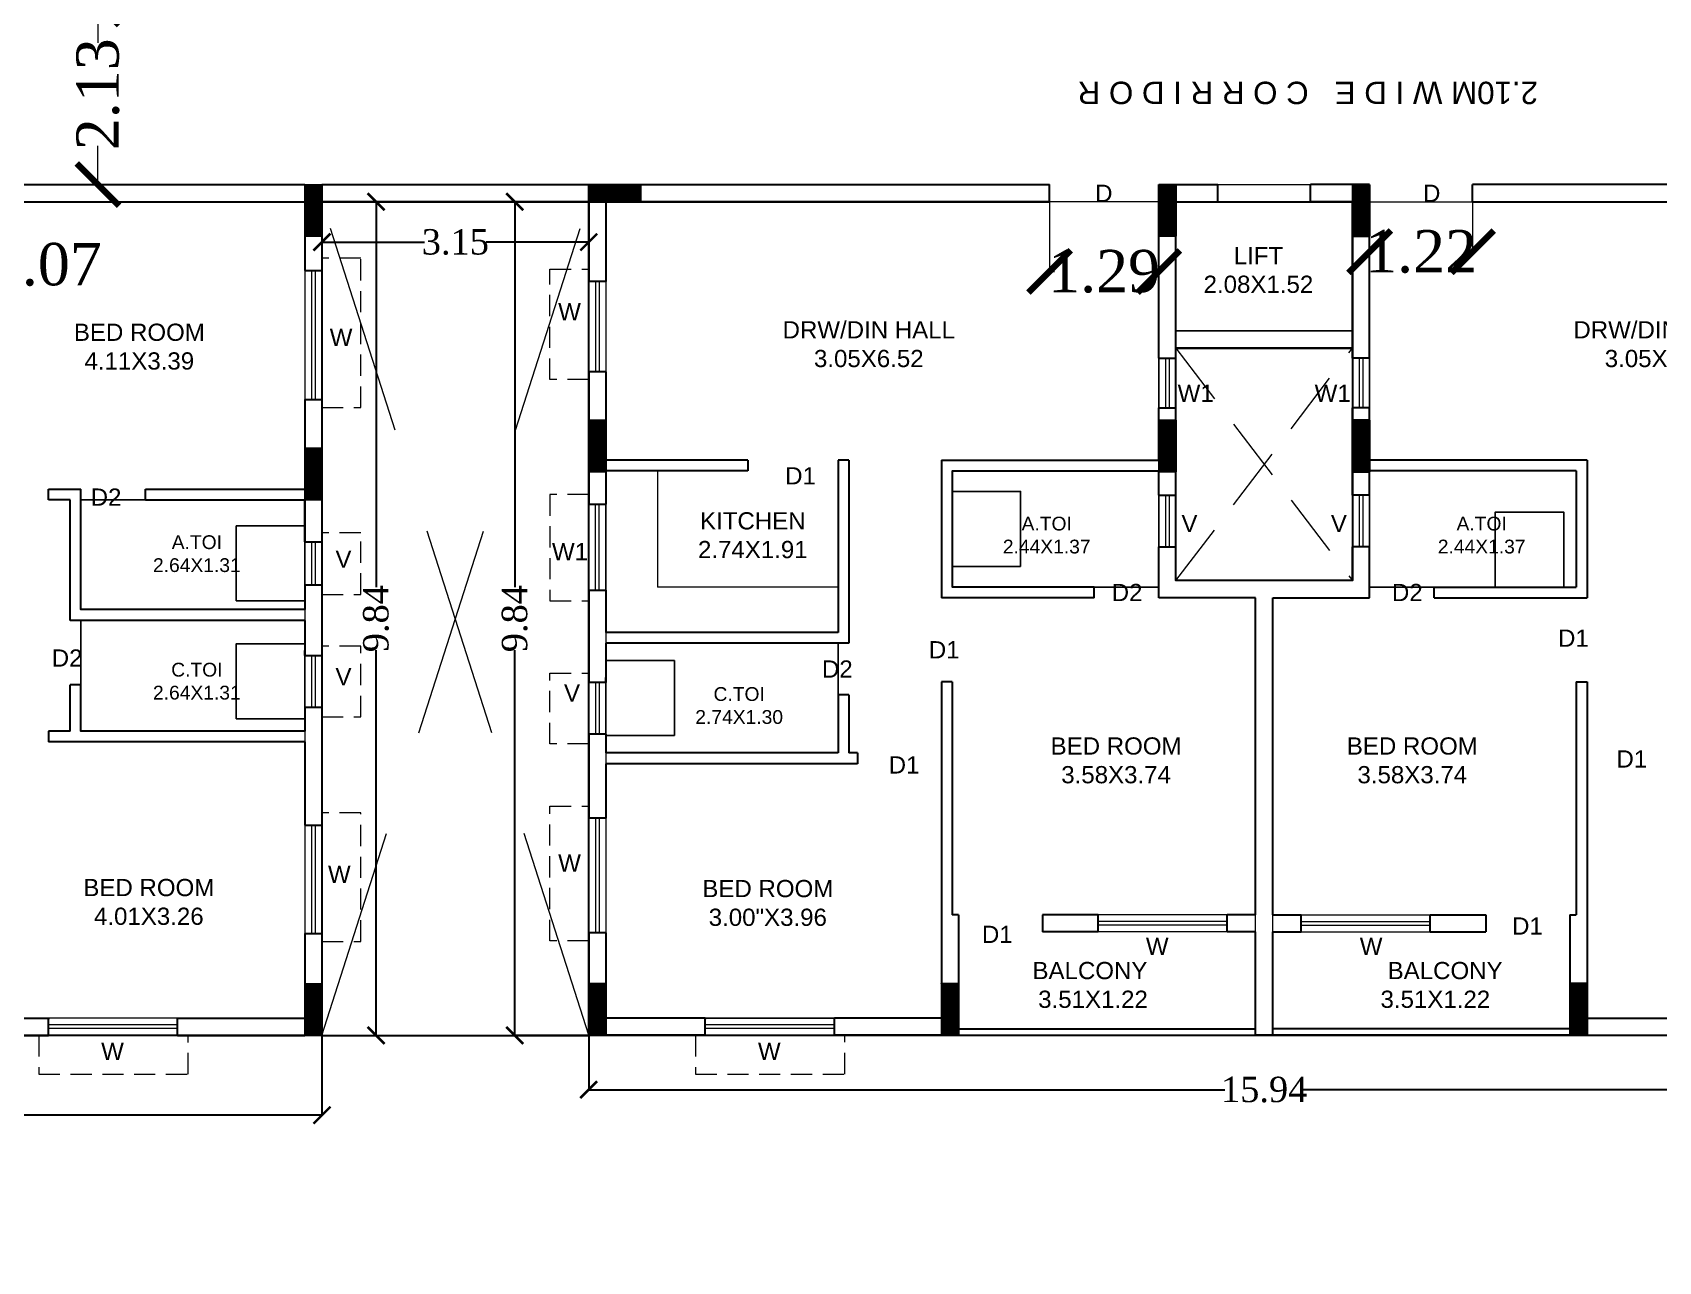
# Model space of a CAD drawing. Header units: metres. Extents: x 0 to 63445, y 32361 to 32804.
# Drawn here: x 63177.8 to 63196.99, y 32657.5 to 32672.01 of the extents above; entities that cross this region are included whole.
import ezdxf

# ---------------------------------------------------------------- set-up
doc = ezdxf.new("R2010")
doc.units = ezdxf.units.M
doc.header["$MEASUREMENT"] = 0
doc.header["$PDMODE"] = 34
doc.header["$PDSIZE"] = -10
for name, pattern in [('CONTINULUS', [0]), ('DASHED', [0.75, 0.5, -0.25]), ('DASHED2', [0.375, 0.25, -0.125])]:
    doc.linetypes.add(name, pattern=pattern)
doc.layers.get('0').update_dxf_attribs({"lineweight": 25})
doc.layers.add('BLK_1_FLR_3_BATH', color=3, linetype='Continuous', plot=False)
doc.layers.add('BLK_1_FLR_3_WATER_CLOSET', color=2, linetype='Continuous', plot=False)
for name, color, linetype, lineweight in [('BLK_1_FLR_3_BLT_UP_AREA_DEDUCT', 14, 'DASHED', 9), ('BLK_1_FLR_3_EXIT_WIDTH_DOOR', 7, 'Continuous', 0), ('BLK_1_FLR_3_EXIT_WIDTH_STAIR', 7, 'Continuous', 0), ('BLK_1_FLR_3_LIFT_2', 1, 'DASHED', 9), ('BLK_1_FLR_3_UNITFA', 7, 'Continuous', 0), ('COLUMN', 1, 'Continuous', 30), ('DIM', 56, 'Continuous', 20), ('elev', 252, 'Continuous', 20), ('hatch', 251, 'Continuous', 20), ('TEXT-2', 65, 'Continuous', 18), ('wall', 7, 'Continuous', 30), ('window', 154, 'Continuous', 9)]:
    doc.layers.add(name, color=color, linetype=linetype, lineweight=lineweight)
doc.layers.add('text', color=65, linetype='Continuous')
doc.styles.add('AutoDCRFont', font='arial.ttf')
doc.styles.get("Standard").update_dxf_attribs({"font": 'arial.ttf', "height": 0.4})
doc.styles.add('TNR', font='times.ttf', dxfattribs={"height": 0.5})
doc.dimstyles.new('ARCHANA', dxfattribs={"dimscale": 0, "dimtxt": 0.5, "dimasz": 0.5, "dimexe": 0, "dimexo": 0, "dimgap": 0, "dimtad": 0, "dimzin": 0, "dimdsep": 46, "dimtxsty": 'TNR', "dimblk": 'ARCHTICK', "dimcen": 0.09, "dimclrd": 36, "dimclre": 36, "dimclrt": 7, "dimadec": 0, "dimazin": 0, "dimtfac": 1, "dimtofl": 0, "dimtmove": 0, "dimatfit": 3, "dimldrblk": 'ARCHTICK', "dimfxl": 1, "dimfrac": 2, "dimtolj": 1, "dimtzin": 0, "dimlwd": -1, "dimlwe": -1, "dimarcsym": 0})

# ---------------------------------------------------------------- blocks, each defined once
blk = doc.blocks.new('A$C7D115503')
at = {"layer": 'COLUMN', "ltscale": 3}
h = blk.add_hatch(dxfattribs=at)
h.set_pattern_fill('ANSI31', color=256, style=0)
h.paths.add_polyline_path([(-14.36, -11.59), (-6.36, -11.59), (-6.36, 12.41), (-14.36, 12.41)])
at = {"layer": 'COLUMN', "ltscale": 0.05}
for p, q in [((-14.36, 12.41), (-6.36, 12.41)), ((-14.36, 12.41), (-14.36, -11.59)), ((-6.36, 12.41), (-6.36, -11.59)), ((-6.36, -11.59), (-14.36, -11.59))]:
    blk.add_line(p, q, dxfattribs=at)
blk = doc.blocks.new('_ArchTick')
at = {"color": 0, "linetype": 'ByBlock', "const_width": 0.15}
blk.add_lwpolyline([(-0.5, -0.5), (0.5, 0.5)], dxfattribs=at)
blk = doc.blocks.new('*D750')
at = {"layer": 'Defpoints', "color": 0, "ltscale": 0.5, "transparency": 16777216}
for p in [(63170.897, 32660.172), (63181.212, 32660.172), (63181.212, 32659.23)]:
    blk.add_point(p, dxfattribs=at)
at = {"layer": 'wall', "color": 36, "ltscale": 0.5, "transparency": 16777216}
for p, q in [((63170.897, 32660.172), (63170.897, 32659.23)), ((63181.212, 32660.172), (63181.212, 32659.23)), ((63170.897, 32659.23), (63175.609, 32659.23)), ((63181.212, 32659.23), (63176.5, 32659.23))]:
    blk.add_line(p, q, dxfattribs=at)
at = {"layer": 'wall', "color": 36, "ltscale": 0.5, "transparency": 16777216, "xscale": 0.2, "yscale": 0.2, "zscale": 0.2, "rotation": 180}
blk.add_blockref('_ArchTick', (63170.897, 32659.23), dxfattribs=at)
at = {"layer": 'wall', "color": 36, "ltscale": 0.5, "transparency": 16777216, "xscale": 0.2, "yscale": 0.2, "zscale": 0.2}
blk.add_blockref('_ArchTick', (63181.212, 32659.23), dxfattribs=at)
at = {"layer": 'wall', "color": 7, "ltscale": 0.5, "transparency": 16777216, "insert": (63176.054, 32659.23), "char_height": 0.5, "attachment_point": 5, "style": 'TNR'}
blk.add_mtext('\\A1;{\\H0.6x;10.31}', dxfattribs=at)
blk = doc.blocks.new('*D751')
at = {"layer": 'Defpoints', "color": 0, "ltscale": 0.5, "transparency": 16777216}
for p in [(63181.212, 32670.011), (63181.85, 32670.011), (63181.212, 32660.172)]:
    blk.add_point(p, dxfattribs=at)
at = {"layer": 'wall', "color": 36, "ltscale": 0.5, "transparency": 16777216}
for p, q in [((63181.212, 32670.011), (63181.85, 32670.011)), ((63181.85, 32670.011), (63181.85, 32665.462)), ((63181.85, 32660.172), (63181.85, 32664.72)), ((63181.212, 32660.172), (63181.85, 32660.172))]:
    blk.add_line(p, q, dxfattribs=at)
at = {"layer": 'wall', "color": 36, "ltscale": 0.5, "transparency": 16777216, "xscale": 0.2, "yscale": 0.2, "zscale": 0.2}
for p, rotation in [((63181.85, 32670.011), 90), ((63181.85, 32660.172), 270)]:
    blk.add_blockref('_ArchTick', p, dxfattribs=dict(at, rotation=rotation))
at = {"layer": 'wall', "color": 7, "ltscale": 0.5, "transparency": 16777216, "insert": (63181.85, 32665.091), "char_height": 0.5, "attachment_point": 5, "rotation": 90, "style": 'TNR'}
blk.add_mtext('\\A1;{\\H0.6x;9.84}', dxfattribs=at)
blk = doc.blocks.new('*D752')
at = {"layer": 'Defpoints', "color": 0, "ltscale": 0.5, "transparency": 16777216}
for p in [(63181.212, 32670.011), (63184.36, 32670.011), (63184.36, 32669.536)]:
    blk.add_point(p, dxfattribs=at)
at = {"layer": 'wall', "color": 36, "ltscale": 0.5, "transparency": 16777216}
for p, q in [((63181.212, 32670.011), (63181.212, 32669.536)), ((63184.36, 32670.011), (63184.36, 32669.536)), ((63181.212, 32669.536), (63182.422, 32669.536)), ((63184.36, 32669.536), (63183.15, 32669.536))]:
    blk.add_line(p, q, dxfattribs=at)
at = {"layer": 'wall', "color": 36, "ltscale": 0.5, "transparency": 16777216, "xscale": 0.2, "yscale": 0.2, "zscale": 0.2, "rotation": 180}
blk.add_blockref('_ArchTick', (63181.212, 32669.536), dxfattribs=at)
at = {"layer": 'wall', "color": 36, "ltscale": 0.5, "transparency": 16777216, "xscale": 0.2, "yscale": 0.2, "zscale": 0.2}
blk.add_blockref('_ArchTick', (63184.36, 32669.536), dxfattribs=at)
at = {"layer": 'wall', "color": 7, "ltscale": 0.5, "transparency": 16777216, "insert": (63182.786, 32669.536), "char_height": 0.5, "attachment_point": 5, "style": 'TNR'}
blk.add_mtext('\\A1;{\\H0.6x;3.15}', dxfattribs=at)
blk = doc.blocks.new('*D753')
at = {"layer": 'Defpoints', "color": 0, "ltscale": 0.5, "transparency": 16777216}
for p in [(63184.36, 32670.011), (63183.487, 32660.172), (63184.36, 32660.172)]:
    blk.add_point(p, dxfattribs=at)
at = {"layer": 'wall', "color": 36, "ltscale": 0.5, "transparency": 16777216}
for p, q in [((63184.36, 32670.011), (63183.487, 32670.011)), ((63183.487, 32670.011), (63183.487, 32665.462)), ((63183.487, 32660.172), (63183.487, 32664.72)), ((63184.36, 32660.172), (63183.487, 32660.172))]:
    blk.add_line(p, q, dxfattribs=at)
at = {"layer": 'wall', "color": 36, "ltscale": 0.5, "transparency": 16777216, "xscale": 0.2, "yscale": 0.2, "zscale": 0.2}
for p, rotation in [((63183.487, 32670.011), 90), ((63183.487, 32660.172), 270)]:
    blk.add_blockref('_ArchTick', p, dxfattribs=dict(at, rotation=rotation))
at = {"layer": 'wall', "color": 7, "ltscale": 0.5, "transparency": 16777216, "insert": (63183.487, 32665.091), "char_height": 0.5, "attachment_point": 5, "rotation": 90, "style": 'TNR'}
blk.add_mtext('\\A1;{\\H0.6x;9.84}', dxfattribs=at)
blk = doc.blocks.new('*D754')
at = {"layer": 'Defpoints', "color": 0, "ltscale": 0.5, "transparency": 16777216}
for p in [(63184.36, 32660.172), (63200.304, 32660.172), (63200.304, 32659.531)]:
    blk.add_point(p, dxfattribs=at)
at = {"layer": 'wall', "color": 36, "ltscale": 0.5, "transparency": 16777216}
for p, q in [((63184.36, 32660.172), (63184.36, 32659.531)), ((63200.304, 32660.172), (63200.304, 32659.531)), ((63184.36, 32659.531), (63191.867, 32659.531)), ((63200.304, 32659.531), (63192.797, 32659.531))]:
    blk.add_line(p, q, dxfattribs=at)
at = {"layer": 'wall', "color": 36, "ltscale": 0.5, "transparency": 16777216, "xscale": 0.2, "yscale": 0.2, "zscale": 0.2, "rotation": 180}
blk.add_blockref('_ArchTick', (63184.36, 32659.531), dxfattribs=at)
at = {"layer": 'wall', "color": 36, "ltscale": 0.5, "transparency": 16777216, "xscale": 0.2, "yscale": 0.2, "zscale": 0.2}
blk.add_blockref('_ArchTick', (63200.304, 32659.531), dxfattribs=at)
at = {"layer": 'wall', "color": 7, "ltscale": 0.5, "transparency": 16777216, "insert": (63192.332, 32659.531), "char_height": 0.5, "attachment_point": 5, "style": 'TNR'}
blk.add_mtext('\\A1;{\\H0.6x;15.94}', dxfattribs=at)
blk = doc.blocks.new('*D883')
at = {"layer": 'Defpoints', "color": 0, "ltscale": 3, "transparency": 16777216}
for p in [(0.832, 32670.282), (63267.277, 32670.282), (0, 32657.531)]:
    blk.add_point(p, dxfattribs=at)
at = {"layer": 'DIM', "ltscale": 3, "transparency": 16777216}
for p, q in [((5.832, 32670.282), (0.832, 32670.282)), ((0.832, 32670.282), (0.832, 32664.301)), ((0.832, 32657.531), (0.832, 32663.512)), ((0, 32657.531), (0.832, 32657.531))]:
    blk.add_line(p, q, dxfattribs=at)
at = {"layer": 'DIM', "ltscale": 3, "transparency": 16777216, "xscale": 0.05, "yscale": 0.05, "zscale": 0.05}
for p, rotation in [((0.832, 32670.282), 90), ((0.832, 32657.531), 270)]:
    blk.add_blockref('_ArchTick', p, dxfattribs=dict(at, rotation=rotation))
at = {"layer": 'DIM', "color": 7, "ltscale": 3, "transparency": 16777216, "insert": (0.832, 32663.906), "char_height": 0.4, "attachment_point": 5, "rotation": 90}
blk.add_mtext('\\A1;{\\H0.6x;12.75}', dxfattribs=at)
blk = doc.blocks.new('*D953')
at = {"layer": 'BLK_1_FLR_3_EXIT_WIDTH_STAIR', "color": 36, "ltscale": 0.5, "transparency": 16777216}
for p, q in [((63177.907, 32672.347), (63178.568, 32672.347)), ((63178.568, 32672.347), (63178.568, 32671.888)), ((63178.568, 32670.214), (63178.568, 32670.673)), ((63177.907, 32670.214), (63178.568, 32670.214))]:
    blk.add_line(p, q, dxfattribs=at)
at = {"layer": 'Defpoints', "color": 0, "ltscale": 0.5, "transparency": 16777216}
for p in [(63177.907, 32672.347), (63178.568, 32672.347), (63177.907, 32670.214)]:
    blk.add_point(p, dxfattribs=at)
at = {"layer": 'BLK_1_FLR_3_EXIT_WIDTH_STAIR', "color": 36, "ltscale": 0.5, "transparency": 16777216, "xscale": 0.5, "yscale": 0.5, "zscale": 0.5}
for p, rotation in [((63178.568, 32672.347), 90), ((63178.568, 32670.214), 270)]:
    blk.add_blockref('_ArchTick', p, dxfattribs=dict(at, rotation=rotation))
at = {"layer": 'BLK_1_FLR_3_EXIT_WIDTH_STAIR', "color": 7, "ltscale": 0.5, "transparency": 16777216, "insert": (63178.568, 32671.281), "char_height": 0.5, "attachment_point": 5, "rotation": 90, "style": 'TNR'}
blk.add_mtext('\\A1;2.13', dxfattribs=at)
blk = doc.blocks.new('*D954')
at = {"layer": 'BLK_1_FLR_3_EXIT_WIDTH_DOOR', "color": 36, "ltscale": 0.5, "transparency": 16777216}
for p, q in [((63189.799, 32670.214), (63189.799, 32669.189)), ((63191.088, 32670.214), (63191.088, 32669.189)), ((63189.799, 32669.189), (63189.857, 32669.189)), ((63191.088, 32669.189), (63191.03, 32669.189))]:
    blk.add_line(p, q, dxfattribs=at)
at = {"layer": 'Defpoints', "color": 0, "ltscale": 0.5, "transparency": 16777216}
for p in [(63189.799, 32670.214), (63191.088, 32670.214), (63191.088, 32669.189)]:
    blk.add_point(p, dxfattribs=at)
at = {"layer": 'BLK_1_FLR_3_EXIT_WIDTH_DOOR', "color": 36, "ltscale": 0.5, "transparency": 16777216, "xscale": 0.5, "yscale": 0.5, "zscale": 0.5, "rotation": 180}
blk.add_blockref('_ArchTick', (63189.799, 32669.189), dxfattribs=at)
at = {"layer": 'BLK_1_FLR_3_EXIT_WIDTH_DOOR', "color": 36, "ltscale": 0.5, "transparency": 16777216, "xscale": 0.5, "yscale": 0.5, "zscale": 0.5}
blk.add_blockref('_ArchTick', (63191.088, 32669.189), dxfattribs=at)
at = {"layer": 'BLK_1_FLR_3_EXIT_WIDTH_DOOR', "color": 7, "ltscale": 0.5, "transparency": 16777216, "insert": (63190.443, 32669.189), "char_height": 0.5, "attachment_point": 5, "style": 'TNR'}
blk.add_mtext('\\A1;1.29', dxfattribs=at)
blk = doc.blocks.new('*D1005')
at = {"layer": 'BLK_1_FLR_3_EXIT_WIDTH_DOOR', "color": 36, "ltscale": 0.5, "transparency": 16777216}
for p, q in [((63175.8, 32669.858), (63175.8, 32669.27)), ((63176.866, 32669.858), (63176.866, 32669.27)), ((63175.8, 32669.27), (63176.866, 32669.27)), ((63176.866, 32669.27), (63177.366, 32669.27))]:
    blk.add_line(p, q, dxfattribs=at)
at = {"layer": 'Defpoints', "color": 0, "ltscale": 0.5, "transparency": 16777216}
for p in [(63175.8, 32669.858), (63176.866, 32669.858), (63176.866, 32669.27)]:
    blk.add_point(p, dxfattribs=at)
at = {"layer": 'BLK_1_FLR_3_EXIT_WIDTH_DOOR', "color": 36, "ltscale": 0.5, "transparency": 16777216, "xscale": 0.5, "yscale": 0.5, "zscale": 0.5, "rotation": 180}
blk.add_blockref('_ArchTick', (63175.8, 32669.27), dxfattribs=at)
at = {"layer": 'BLK_1_FLR_3_EXIT_WIDTH_DOOR', "color": 36, "ltscale": 0.5, "transparency": 16777216, "xscale": 0.5, "yscale": 0.5, "zscale": 0.5}
blk.add_blockref('_ArchTick', (63176.866, 32669.27), dxfattribs=at)
at = {"layer": 'BLK_1_FLR_3_EXIT_WIDTH_DOOR', "color": 7, "ltscale": 0.5, "transparency": 16777216, "insert": (63177.953, 32669.27), "char_height": 0.5, "attachment_point": 5, "style": 'TNR'}
blk.add_mtext('\\A1;1.07', dxfattribs=at)
blk = doc.blocks.new('*D1008')
at = {"layer": 'BLK_1_FLR_3_EXIT_WIDTH_DOOR', "color": 36, "ltscale": 0.5, "transparency": 16777216}
for p, q in [((63193.577, 32670.214), (63193.577, 32669.423)), ((63194.792, 32670.214), (63194.792, 32669.423)), ((63193.577, 32669.423), (63193.597, 32669.423)), ((63194.792, 32669.423), (63194.772, 32669.423))]:
    blk.add_line(p, q, dxfattribs=at)
at = {"layer": 'Defpoints', "color": 0, "ltscale": 0.5, "transparency": 16777216}
for p in [(63193.577, 32670.214), (63194.792, 32670.214), (63194.792, 32669.423)]:
    blk.add_point(p, dxfattribs=at)
at = {"layer": 'BLK_1_FLR_3_EXIT_WIDTH_DOOR', "color": 36, "ltscale": 0.5, "transparency": 16777216, "xscale": 0.5, "yscale": 0.5, "zscale": 0.5, "rotation": 180}
blk.add_blockref('_ArchTick', (63193.577, 32669.423), dxfattribs=at)
at = {"layer": 'BLK_1_FLR_3_EXIT_WIDTH_DOOR', "color": 36, "ltscale": 0.5, "transparency": 16777216, "xscale": 0.5, "yscale": 0.5, "zscale": 0.5}
blk.add_blockref('_ArchTick', (63194.792, 32669.423), dxfattribs=at)
at = {"layer": 'BLK_1_FLR_3_EXIT_WIDTH_DOOR', "color": 7, "ltscale": 0.5, "transparency": 16777216, "insert": (63194.184, 32669.423), "char_height": 0.5, "attachment_point": 5, "style": 'TNR'}
blk.add_mtext('\\A1;1.22', dxfattribs=at)

msp = doc.modelspace()

# ---------------------------------------------------------------- linework, layer by layer
at = {"layer": 'BLK_1_FLR_3_BATH', "color": 3}
for points in [[(63191.0875, 32665.4638), (63188.649, 32665.4638), (63188.649, 32666.8355), (63191.0875, 32666.8355)], [(63196.0152, 32665.4638), (63193.5767, 32665.4638), (63193.5767, 32666.8355), (63196.0152, 32666.8355)], [(63181.0084, 32665.1971), (63178.3651, 32665.1971), (63178.3651, 32666.4926), (63181.0084, 32666.4926)], [(63181.0084, 32663.762), (63178.3651, 32663.762), (63178.3651, 32665.0701), (63181.0084, 32665.0701)], [(63187.3028, 32663.5056), (63184.5633, 32663.5056), (63184.5633, 32664.8022), (63187.3028, 32664.8022)]]:
    msp.add_lwpolyline(points, close=True, dxfattribs=at)
at = {"layer": 'BLK_1_FLR_3_BLT_UP_AREA_DEDUCT', "color": 14, "linetype": 'Continuous'}
for points in [[(63184.3601, 32660.1719), (63181.2116, 32660.1719), (63181.2116, 32670.0106), (63184.3601, 32670.0106)], [(63191.2907, 32670.0106), (63193.3736, 32670.0106), (63193.3736, 32668.4865), (63191.2907, 32668.4865)], [(63193.3736, 32668.2833), (63191.2907, 32668.2833), (63191.2907, 32665.54), (63193.3736, 32665.54)]]:
    msp.add_lwpolyline(points, close=True, dxfattribs=at)
at = {"layer": 'BLK_1_FLR_3_LIFT_2', "color": 1, "linetype": 'CONTINULUS', "ltscale": 0.05}
msp.add_lwpolyline([(63193.3736, 32670.0106), (63191.2907, 32670.0106), (63191.2907, 32668.4865), (63193.3736, 32668.4865)], close=True, dxfattribs=at)
at = {"layer": 'BLK_1_FLR_3_UNITFA', "color": 3, "ltscale": 0.5}
for points in [[(63169.8542, 32669.9852), (63170.8973, 32669.9852), (63170.8973, 32669.8582), (63176.9934, 32669.8582), (63176.9934, 32670.0106), (63181.0084, 32670.0106), (63181.0084, 32660.3751), (63171.1005, 32660.3751), (63171.1005, 32661.9839), (63170.4899, 32661.9839), (63170.4909, 32663.762), (63169.8542, 32663.762), (63169.8542, 32669.9852)], [(63192.2305, 32660.2492), (63192.2305, 32665.3368), (63191.0875, 32665.3368), (63191.0875, 32670.0106), (63184.5633, 32670.0106), (63184.5633, 32660.3762), (63188.5982, 32660.3762), (63188.5982, 32660.2492), (63192.2305, 32660.2492)], [(63192.4338, 32660.2492), (63192.4338, 32665.3368), (63193.5768, 32665.3368), (63193.5768, 32670.0106), (63200.101, 32670.0106), (63200.101, 32660.3762), (63196.0661, 32660.3762), (63196.0661, 32660.2492), (63192.4338, 32660.2492)]]:
    msp.add_lwpolyline(points, close=True, dxfattribs=at)
at = {"layer": 'BLK_1_FLR_3_WATER_CLOSET', "color": 3}
for points in [[(63189.4577, 32665.7072), (63188.649, 32665.7072), (63188.649, 32666.5921), (63189.4577, 32666.5921)], [(63195.8683, 32665.4638), (63195.0596, 32665.4638), (63195.0596, 32666.3488), (63195.8683, 32666.3488)], [(63181.0084, 32665.3015), (63180.1997, 32665.3015), (63180.1997, 32666.1865), (63181.0084, 32666.1865)], [(63181.0084, 32663.9092), (63180.1997, 32663.9092), (63180.1997, 32664.7941), (63181.0084, 32664.7941)], [(63185.372, 32663.7114), (63184.5633, 32663.7114), (63184.5633, 32664.5964), (63185.372, 32664.5964)]]:
    msp.add_lwpolyline(points, close=True, dxfattribs=at)
at = {"layer": 'elev', "linetype": 'DASHED2', "ltscale": 3}
for p, q in [((63191.2907, 32665.54), (63193.3736, 32668.2833)), ((63191.2907, 32668.2833), (63193.3736, 32665.54))]:
    msp.add_line(p, q, dxfattribs=at)
at = {"layer": 'elev', "ltscale": 0.05}
for p in [(63185.1729, 32666.8355), (63187.3028, 32665.4638)]:
    msp.add_line(p, (63185.1729, 32665.4638), dxfattribs=at)
at = {"layer": 'hatch'}
for p, q in [((63191.786, 32670.2138), (63193.0053, 32670.2138)), ((63191.786, 32670.0106), (63193.0053, 32670.0106))]:
    msp.add_line(p, q, dxfattribs=at)
at = {"layer": 'hatch', "linetype": 'DASHED2', "ltscale": 10}
for p, q in [((63181.2116, 32660.1719), (63184.3601, 32670.0106)), ((63184.3601, 32660.173), (63181.2116, 32670.0106))]:
    msp.add_line(p, q, dxfattribs=at)
at = {"layer": 'wall'}
for p, q in [((63177.0696, 32670.2138), (63181.0084, 32670.2138)), ((63181.2116, 32670.2138), (63189.7994, 32670.2138)), ((63191.0875, 32670.2138), (63191.786, 32670.2138)), ((63191.786, 32670.0106), (63191.786, 32670.2138)), ((63193.5768, 32670.2138), (63192.8783, 32670.2138)), ((63192.8783, 32670.0106), (63192.8783, 32670.2138)), ((63177.0696, 32670.0106), (63181.0084, 32670.0106)), ((63181.2116, 32670.0106), (63189.7994, 32670.0106)), ((63191.2907, 32670.0106), (63191.786, 32670.0106)), ((63193.3736, 32670.0106), (63192.8783, 32670.0106)), ((63191.2907, 32668.2833), (63193.3736, 32668.2833)), ((63191.2907, 32668.2833), (63193.3736, 32668.2833)), ((63177.9841, 32666.6196), (63178.3651, 32666.6196)), ((63177.9841, 32666.4926), (63177.9841, 32666.6196)), ((63178.2381, 32666.4926), (63177.9841, 32666.4926)), ((63178.2381, 32665.0701), (63178.2381, 32666.4926)), ((63178.3651, 32665.1971), (63178.3651, 32666.6196)), ((63179.1271, 32666.6196), (63181.0084, 32666.6196)), ((63179.1271, 32666.4926), (63179.1271, 32666.6196)), ((63179.1271, 32666.4926), (63181.0084, 32666.4926)), ((63178.2381, 32663.762), (63178.2381, 32664.3081)), ((63178.3651, 32663.762), (63178.3651, 32664.3081)), ((63181.2116, 32660.1719), (63184.3601, 32660.1719))]:
    msp.add_line(p, q, dxfattribs=at)
at = {"layer": 'wall', "ltscale": 0.05}
for p, q in [((63189.7994, 32670.0106), (63189.7994, 32670.2138)), ((63191.0875, 32668.1649), (63191.0875, 32670.2138)), ((63193.5768, 32668.1649), (63193.5768, 32670.2138)), ((63194.7922, 32670.0106), (63194.7922, 32670.2138)), ((63184.3601, 32670.0106), (63184.3601, 32669.0725)), ((63184.5633, 32670.0106), (63184.5633, 32669.0725)), ((63189.7994, 32670.0106), (63184.5633, 32670.0106)), ((63191.2907, 32668.2833), (63191.2907, 32670.0106)), ((63193.3736, 32668.2833), (63193.3736, 32670.0106)), ((63194.7922, 32670.0106), (63200.101, 32670.0106)), ((63181.0084, 32669.6041), (63181.0084, 32669.2006)), ((63181.2116, 32669.6041), (63181.2116, 32669.2006)), ((63191.2907, 32668.1649), (63191.2907, 32668.2833)), ((63193.3736, 32668.1649), (63193.3736, 32668.2833)), ((63184.3601, 32668.0057), (63184.3601, 32666.442)), ((63184.5633, 32668.0057), (63184.5633, 32666.9625)), ((63181.0084, 32667.6766), (63181.0084, 32666.6196)), ((63181.2116, 32667.6766), (63181.2116, 32665.9965)), ((63191.0875, 32666.9625), (63191.0875, 32667.5807)), ((63191.2907, 32666.5477), (63191.2907, 32667.5807)), ((63193.3736, 32666.5477), (63193.3736, 32667.5807)), ((63193.5768, 32666.9625), (63193.5768, 32667.5807)), ((63186.236, 32666.9625), (63184.5633, 32666.9625)), ((63184.5633, 32666.8355), (63184.5633, 32666.442)), ((63186.236, 32666.8355), (63184.5633, 32666.8355)), ((63186.236, 32666.9625), (63186.236, 32666.8355)), ((63187.3028, 32666.9625), (63187.3028, 32664.9292)), ((63187.4298, 32666.9625), (63187.3028, 32666.9625)), ((63187.4298, 32666.9625), (63187.4298, 32664.8022)), ((63188.522, 32666.9625), (63188.522, 32665.3368)), ((63188.522, 32666.9625), (63191.0875, 32666.9625)), ((63188.649, 32666.8355), (63188.649, 32665.4638)), ((63188.649, 32666.8355), (63191.0875, 32666.8355)), ((63191.0875, 32666.5477), (63191.0875, 32666.8355)), ((63196.1423, 32666.9625), (63193.5768, 32666.9625)), ((63196.0153, 32666.8355), (63193.5768, 32666.8355)), ((63193.5768, 32666.5477), (63193.5768, 32666.8355)), ((63196.0153, 32666.8355), (63196.0153, 32665.4638)), ((63196.1423, 32666.9625), (63196.1423, 32665.3368)), ((63181.0084, 32666.4926), (63181.0084, 32665.9965)), ((63191.0875, 32665.3368), (63191.0875, 32665.9381)), ((63191.2907, 32665.54), (63191.2907, 32665.9381)), ((63193.3736, 32665.54), (63193.3736, 32665.9381)), ((63193.5768, 32665.3368), (63193.5768, 32665.9381)), ((63181.0084, 32665.4915), (63181.0084, 32665.1971)), ((63181.2116, 32665.4915), (63181.2116, 32664.6565)), ((63193.3736, 32665.54), (63191.2907, 32665.54)), ((63184.3601, 32665.426), (63184.3601, 32664.3371)), ((63184.5633, 32665.426), (63184.5633, 32664.9292)), ((63190.3255, 32665.3368), (63188.522, 32665.3368)), ((63190.3255, 32665.4638), (63188.649, 32665.4638)), ((63190.3255, 32665.3368), (63190.3255, 32665.4638)), ((63192.2305, 32665.3368), (63191.0875, 32665.3368)), ((63192.2305, 32661.5954), (63192.2305, 32665.3368)), ((63192.2305, 32661.5954), (63192.2305, 32665.3368)), ((63192.4338, 32665.3368), (63193.5768, 32665.3368)), ((63192.4338, 32661.5954), (63192.4338, 32665.3368)), ((63192.4338, 32661.5954), (63192.4338, 32665.3368)), ((63194.3388, 32665.4638), (63196.0153, 32665.4638)), ((63194.3388, 32665.3368), (63194.3388, 32665.4638)), ((63194.3388, 32665.3368), (63196.1423, 32665.3368)), ((63181.0084, 32665.1971), (63178.3651, 32665.1971)), ((63181.0084, 32665.0701), (63178.2381, 32665.0701)), ((63181.0084, 32665.0701), (63181.0084, 32664.6565)), ((63187.3028, 32664.9292), (63184.5633, 32664.9292)), ((63184.5633, 32664.8022), (63184.5633, 32664.3371)), ((63187.4298, 32664.8022), (63184.5633, 32664.8022)), ((63188.649, 32664.3462), (63188.522, 32664.3462)), ((63188.649, 32664.3462), (63188.522, 32664.3462)), ((63188.522, 32664.3462), (63188.522, 32660.7826)), ((63188.649, 32664.3462), (63188.649, 32661.5954)), ((63196.0153, 32664.3462), (63196.1423, 32664.3462)), ((63196.0153, 32664.3462), (63196.1423, 32664.3462)), ((63196.0153, 32664.3462), (63196.0153, 32661.5954)), ((63196.1423, 32664.3462), (63196.1423, 32660.7826)), ((63178.3651, 32664.3081), (63178.2381, 32664.3081)), ((63187.4298, 32664.1926), (63187.3028, 32664.1926)), ((63187.3028, 32664.1926), (63187.3028, 32663.5056)), ((63187.4298, 32664.1926), (63187.4298, 32663.5056)), ((63181.0084, 32664.0469), (63181.0084, 32663.762)), ((63181.2116, 32664.0469), (63181.2116, 32662.6535)), ((63177.9841, 32663.762), (63177.9841, 32663.635)), ((63178.2381, 32663.762), (63177.9841, 32663.762)), ((63181.0084, 32663.762), (63178.3651, 32663.762)), ((63178.1873, 32663.635), (63177.9841, 32663.635)), ((63181.0084, 32663.635), (63178.0603, 32663.635)), ((63181.0084, 32663.635), (63181.0084, 32662.6535)), ((63184.3601, 32663.7275), (63184.3601, 32662.734)), ((63184.5633, 32663.7275), (63184.5633, 32663.5056)), ((63187.3028, 32663.5056), (63184.5633, 32663.5056)), ((63187.3028, 32663.5056), (63184.5633, 32663.5056)), ((63184.5633, 32663.3786), (63184.5633, 32662.734)), ((63187.4298, 32663.3786), (63184.5633, 32663.3786)), ((63187.5314, 32663.3786), (63184.5633, 32663.3786)), ((63187.5314, 32663.5056), (63187.4298, 32663.5056)), ((63187.5314, 32663.5056), (63187.5314, 32663.3786)), ((63188.7252, 32661.5954), (63188.649, 32661.5954)), ((63188.7252, 32661.5954), (63188.7252, 32660.7826)), ((63190.3718, 32661.5954), (63189.7159, 32661.5954)), ((63189.7159, 32661.5954), (63189.7159, 32661.3922)), ((63192.2305, 32661.5954), (63191.8958, 32661.5954)), ((63192.4338, 32661.5954), (63192.7685, 32661.5954)), ((63194.2925, 32661.5954), (63194.9484, 32661.5954)), ((63194.9484, 32661.5954), (63194.9484, 32661.3922)), ((63195.9391, 32661.5954), (63196.0153, 32661.5954)), ((63195.9391, 32661.5954), (63195.9391, 32660.7826)), ((63181.0084, 32661.3748), (63181.0084, 32660.3751)), ((63181.2116, 32661.3748), (63181.2116, 32660.1719)), ((63184.3601, 32661.3804), (63184.3601, 32660.173)), ((63184.5633, 32661.3804), (63184.5633, 32660.3762)), ((63190.3718, 32661.3922), (63189.7159, 32661.3922)), ((63192.2305, 32661.3922), (63191.8958, 32661.3922)), ((63192.2305, 32660.173), (63192.2305, 32661.3922)), ((63192.2305, 32660.173), (63192.2305, 32661.3922)), ((63192.4338, 32661.3922), (63192.7685, 32661.3922)), ((63192.4338, 32660.173), (63192.4338, 32661.3922)), ((63192.4338, 32660.173), (63192.4338, 32661.3922)), ((63194.2925, 32661.3922), (63194.9484, 32661.3922)), ((63188.522, 32660.7826), (63188.522, 32660.173)), ((63188.5982, 32660.7826), (63188.5982, 32660.2492)), ((63196.0661, 32660.7826), (63196.0661, 32660.2492)), ((63196.1423, 32660.7826), (63196.1423, 32660.173)), ((63177.0696, 32660.3751), (63177.9841, 32660.3751)), ((63177.9841, 32660.3751), (63177.9841, 32660.3624)), ((63179.5081, 32660.3751), (63181.0084, 32660.3751)), ((63185.7358, 32660.3762), (63184.5633, 32660.3762)), ((63185.7358, 32660.3762), (63185.7358, 32660.3635)), ((63188.522, 32660.3762), (63187.2598, 32660.3762)), ((63196.1423, 32660.3762), (63197.4045, 32660.3762)), ((63177.0696, 32660.1719), (63177.9841, 32660.1719)), ((63179.5081, 32660.1719), (63181.0084, 32660.1719)), ((63185.7358, 32660.173), (63184.3601, 32660.173)), ((63188.522, 32660.173), (63187.2598, 32660.173)), ((63188.522, 32660.173), (63192.2305, 32660.173)), ((63188.5982, 32660.2492), (63192.2305, 32660.2492)), ((63192.2305, 32660.173), (63192.4338, 32660.173)), ((63192.4338, 32660.173), (63192.2305, 32660.173)), ((63192.4338, 32660.173), (63192.2305, 32660.173)), ((63192.2305, 32660.173), (63192.4338, 32660.173)), ((63196.0661, 32660.2492), (63192.4338, 32660.2492)), ((63196.1423, 32660.173), (63192.4338, 32660.173)), ((63196.1423, 32660.173), (63197.4045, 32660.173))]:
    msp.add_line(p, q, dxfattribs=at)
at = {"layer": 'wall', "ltscale": 0.5}
msp.add_line((63199.6946, 32670.2138), (63194.7922, 32670.2138), dxfattribs=at)
at = {"layer": 'wall', "ltscale": 3}
for p, q in [((63181.0084, 32669.2006), (63181.2116, 32669.2006)), ((63184.5633, 32669.0725), (63184.3601, 32669.0725)), ((63191.0875, 32668.1649), (63191.2907, 32668.1649)), ((63193.5768, 32668.1649), (63193.3736, 32668.1649)), ((63184.5633, 32668.0057), (63184.3601, 32668.0057)), ((63181.0084, 32667.6766), (63181.2116, 32667.6766)), ((63191.0875, 32667.5807), (63191.2907, 32667.5807)), ((63193.5768, 32667.5807), (63193.3736, 32667.5807)), ((63184.3601, 32666.442), (63184.5633, 32666.442)), ((63191.0875, 32666.5477), (63191.2907, 32666.5477)), ((63193.5768, 32666.5477), (63193.3736, 32666.5477)), ((63181.0084, 32665.9965), (63181.2116, 32665.9965)), ((63191.0875, 32665.9381), (63191.2907, 32665.9381)), ((63193.5768, 32665.9381), (63193.3736, 32665.9381)), ((63181.0084, 32665.4915), (63181.2116, 32665.4915)), ((63184.3601, 32665.426), (63184.5633, 32665.426)), ((63181.0084, 32664.6565), (63181.2116, 32664.6565)), ((63184.5633, 32664.3371), (63184.3601, 32664.3371)), ((63181.0084, 32664.0469), (63181.2116, 32664.0469)), ((63184.5633, 32663.7275), (63184.3601, 32663.7275)), ((63181.0084, 32662.6535), (63181.2116, 32662.6535)), ((63184.5633, 32662.734), (63184.3601, 32662.734)), ((63190.3718, 32661.3922), (63190.3718, 32661.5954)), ((63191.8958, 32661.3922), (63191.8958, 32661.5954)), ((63192.7685, 32661.3922), (63192.7685, 32661.5954)), ((63194.2925, 32661.3922), (63194.2925, 32661.5954)), ((63181.0084, 32661.3748), (63181.2116, 32661.3748)), ((63184.5633, 32661.3804), (63184.3601, 32661.3804)), ((63177.9841, 32660.1719), (63177.9841, 32660.3751)), ((63179.5081, 32660.1719), (63179.5081, 32660.3751)), ((63185.7358, 32660.173), (63185.7358, 32660.3762)), ((63187.2598, 32660.173), (63187.2598, 32660.3762))]:
    msp.add_line(p, q, dxfattribs=at)
at = {"layer": 'wall', "ltscale": 0.1}
for p, q in [((63181.0084, 32665.9965), (63181.0084, 32666.4926)), ((63191.0875, 32666.5477), (63191.0875, 32666.6055)), ((63193.5768, 32666.5477), (63193.5768, 32666.6055)), ((63181.0084, 32664.6565), (63181.0084, 32664.7142)), ((63184.5633, 32664.3371), (63184.5633, 32664.3949))]:
    msp.add_line(p, q, dxfattribs=at)
at = {"layer": 'wall', "ltscale": 0.5}
msp.add_lwpolyline([(63200.3042, 32660.1719), (63184.3601, 32660.1719), (63184.3601, 32670.0106), (63181.2116, 32670.0106), (63181.2116, 32660.1719), (63170.8973, 32660.1719), (63170.8973, 32661.7807), (63170.2876, 32661.7807), (63170.2876, 32663.6307), (63169.778, 32663.6307), (63169.778, 32670.0614), (63170.8973, 32670.0614), (63170.8973, 32672.4998), (63169.778, 32672.4998), (63169.778, 32678.9305), (63170.2876, 32678.9305), (63170.2876, 32680.7805), (63170.8973, 32680.7805), (63170.8973, 32682.3893), (63181.2116, 32682.3893), (63181.2116, 32672.5506), (63184.3601, 32672.5506), (63184.3601, 32682.3893), (63200.3042, 32682.3893)], dxfattribs=at)
for points in [[(63191.2907, 32670.0106), (63193.3736, 32670.0106), (63193.3736, 32668.2833), (63191.2907, 32668.2833)], [(63191.2907, 32668.2833), (63193.3736, 32668.2833), (63193.3736, 32665.54), (63191.2907, 32665.54)]]:
    msp.add_lwpolyline(points, close=True, dxfattribs=at)
at = {"layer": 'window'}
for p, q in [((63181.0084, 32669.2006), (63181.0084, 32667.6775)), ((63181.0883, 32669.2006), (63181.0883, 32667.6775)), ((63181.1316, 32669.2006), (63181.1316, 32667.6775)), ((63181.2116, 32669.2006), (63181.2116, 32667.6775)), ((63184.3601, 32669.0673), (63184.3601, 32668.0066)), ((63184.4401, 32669.0673), (63184.4401, 32668.0066)), ((63184.4834, 32669.0673), (63184.4834, 32668.0066)), ((63184.5633, 32669.0725), (63184.5633, 32668.0057)), ((63191.0875, 32668.1649), (63191.0875, 32667.5816)), ((63193.5768, 32668.1649), (63193.5768, 32667.5816)), ((63191.1675, 32668.1597), (63191.1675, 32667.5816)), ((63191.2108, 32668.1597), (63191.2108, 32667.5816)), ((63191.2907, 32668.1597), (63191.2907, 32667.5816)), ((63193.3736, 32668.1597), (63193.3736, 32667.5816)), ((63193.4535, 32668.1597), (63193.4535, 32667.5816)), ((63193.4968, 32668.1597), (63193.4968, 32667.5816)), ((63184.3601, 32665.426), (63184.3601, 32666.442)), ((63184.4401, 32665.426), (63184.4401, 32666.442)), ((63184.4834, 32665.426), (63184.4834, 32666.442)), ((63184.5633, 32665.426), (63184.5633, 32666.442)), ((63191.0875, 32666.5477), (63191.0875, 32666.5477)), ((63191.0875, 32666.5477), (63191.0875, 32665.939)), ((63191.1675, 32666.5477), (63191.1675, 32665.939)), ((63191.2108, 32666.5477), (63191.2108, 32665.939)), ((63191.2907, 32666.5477), (63191.2907, 32665.939)), ((63193.3736, 32666.5477), (63193.3736, 32665.939)), ((63193.4535, 32666.5477), (63193.4535, 32665.939)), ((63193.4968, 32666.5477), (63193.4968, 32665.939)), ((63193.5768, 32666.5477), (63193.5768, 32666.5477)), ((63193.5768, 32666.5477), (63193.5768, 32665.939)), ((63181.0084, 32665.9965), (63181.0084, 32665.4915)), ((63181.0883, 32665.9965), (63181.0883, 32665.4915)), ((63181.1316, 32665.9965), (63181.1316, 32665.4915)), ((63181.2116, 32665.9965), (63181.2116, 32665.4915)), ((63191.0875, 32665.939), (63191.0875, 32665.9381)), ((63191.1675, 32665.939), (63191.1675, 32665.9381)), ((63191.2108, 32665.939), (63191.2108, 32665.9381)), ((63191.2907, 32665.939), (63191.2907, 32665.9381)), ((63193.3736, 32665.939), (63193.3736, 32665.9381)), ((63193.4535, 32665.939), (63193.4535, 32665.9381)), ((63193.4968, 32665.939), (63193.4968, 32665.9381)), ((63193.5768, 32665.939), (63193.5768, 32665.9381)), ((63181.0084, 32665.4924), (63181.0084, 32665.4915)), ((63181.0884, 32665.4924), (63181.0884, 32665.4915)), ((63181.1317, 32665.4924), (63181.1317, 32665.4915)), ((63181.2116, 32665.4924), (63181.2116, 32665.4915)), ((63181.0084, 32664.6565), (63181.0084, 32664.0469)), ((63181.0883, 32664.6565), (63181.0883, 32664.0469)), ((63181.1316, 32664.6565), (63181.1316, 32664.0469)), ((63181.2116, 32664.6565), (63181.2116, 32664.0469)), ((63184.3601, 32664.3371), (63184.3602, 32663.7275)), ((63184.44, 32664.3371), (63184.4401, 32663.7275)), ((63184.4833, 32664.3371), (63184.4834, 32663.7275)), ((63184.5633, 32664.3371), (63184.5634, 32663.7275)), ((63181.0084, 32664.0478), (63181.0084, 32664.0469)), ((63181.0884, 32664.0478), (63181.0884, 32664.0469)), ((63181.1317, 32664.0478), (63181.1317, 32664.0469)), ((63181.2116, 32664.0478), (63181.2116, 32664.0469)), ((63184.3601, 32663.7284), (63184.3601, 32663.7275)), ((63184.44, 32663.7284), (63184.44, 32663.7275)), ((63184.4833, 32663.7284), (63184.4833, 32663.7275)), ((63184.5633, 32663.7284), (63184.5633, 32663.7275)), ((63181.0084, 32662.6535), (63181.0084, 32661.3757)), ((63181.0883, 32662.6535), (63181.0883, 32661.3757)), ((63181.1316, 32662.6535), (63181.1316, 32661.3757)), ((63181.2116, 32662.6535), (63181.2116, 32661.3757)), ((63184.3601, 32662.734), (63184.3601, 32661.3804)), ((63184.4401, 32662.734), (63184.4401, 32661.3804)), ((63184.4834, 32662.734), (63184.4834, 32661.3804)), ((63184.5633, 32662.734), (63184.5633, 32661.3804)), ((63191.8958, 32661.5954), (63190.3727, 32661.5954)), ((63191.8958, 32661.5154), (63190.3727, 32661.5154)), ((63191.8958, 32661.4721), (63190.3727, 32661.4721)), ((63192.7685, 32661.5954), (63194.2916, 32661.5954)), ((63192.7685, 32661.5154), (63194.2916, 32661.5154)), ((63192.7685, 32661.4721), (63194.2916, 32661.4721)), ((63191.8958, 32661.3922), (63190.3718, 32661.3922)), ((63192.7685, 32661.3922), (63194.2925, 32661.3922)), ((63179.5081, 32660.3751), (63177.985, 32660.3751)), ((63179.5081, 32660.2951), (63177.985, 32660.2951)), ((63187.2598, 32660.3762), (63185.7367, 32660.3762)), ((63187.2598, 32660.2962), (63185.7367, 32660.2962)), ((63179.5081, 32660.2518), (63177.985, 32660.2518)), ((63179.5081, 32660.1719), (63177.985, 32660.1719)), ((63187.2598, 32660.2529), (63185.7367, 32660.2529)), ((63187.2598, 32660.173), (63185.7367, 32660.173))]:
    msp.add_line(p, q, dxfattribs=at)
at = {"layer": 'window', "color": 8, "linetype": 'DASHED2'}
for points in [[(63181.2116, 32667.5829), (63181.6688, 32667.5829), (63181.6688, 32669.345), (63181.2116, 32669.345)], [(63184.3601, 32667.912), (63183.9029, 32667.912), (63183.9029, 32669.2169), (63184.3601, 32669.2169)], [(63184.3601, 32666.5562), (63183.9029, 32666.5562), (63183.9029, 32665.3021), (63184.3601, 32665.3021)], [(63181.2116, 32665.3764), (63181.6688, 32665.3764), (63181.6688, 32666.1057), (63181.2116, 32666.1057)], [(63181.2116, 32663.9317), (63181.6688, 32663.9317), (63181.6688, 32664.7657), (63181.2116, 32664.7657)], [(63184.3601, 32663.6124), (63183.9029, 32663.6124), (63183.9029, 32664.4463), (63184.3601, 32664.4463)], [(63181.2116, 32661.2811), (63181.6688, 32661.2811), (63181.6688, 32662.7978), (63181.2116, 32662.7978)], [(63184.3601, 32661.2867), (63183.9029, 32661.2867), (63183.9029, 32662.8784), (63184.3601, 32662.8784)], [(63177.8698, 32660.1719), (63177.8698, 32659.7147), (63179.632, 32659.7147), (63179.632, 32660.1719)], [(63185.6215, 32660.173), (63185.6215, 32659.7158), (63187.3837, 32659.7158), (63187.3837, 32660.173)]]:
    msp.add_lwpolyline(points, dxfattribs=at)

# ---------------------------------------------------------------- block references
at = {"layer": 'COLUMN', "ltscale": 0.05, "yscale": 0.025400733691282, "zscale": 0.025400733691282}
for p, xscale in [((63181.3732, 32669.8984), 0.025400733691282), ((63191.4523, 32669.8984), 0.025400733691282), ((63193.212, 32669.8984), -0.025400733691282), ((63184.7249, 32667.117), 0.025400733691282), ((63191.4523, 32667.117), 0.025400733691282), ((63193.212, 32667.117), -0.025400733691282), ((63181.3732, 32666.7868), 0.025400733691282), ((63181.3732, 32660.4661), 0.025400733691282), ((63184.7249, 32660.4672), 0.025400733691282), ((63188.8869, 32660.4672), 0.025400733691282), ((63195.7774, 32660.4672), -0.025400733691282)]:
    msp.add_blockref('A$C7D115503', p, dxfattribs=dict(at, xscale=xscale))
at = {"layer": 'COLUMN', "ltscale": 0.05, "xscale": 0.025400733691282, "yscale": 0.025400733691282, "zscale": 0.025400733691282, "rotation": 90}
msp.add_blockref('A$C7D115503', (63184.6755, 32670.3754), dxfattribs=at)

# ---------------------------------------------------------------- texts
at = {"layer": 'text', "insert": (63189.397, 32671.4328), "char_height": 0.264168, "width": 6.900896, "attachment_point": 9, "rotation": 180}
msp.add_mtext('\\pxqc;2.10M W I D E   C O R R I D O R', dxfattribs=at)
at = {"layer": 'text'}
for s, insert, char_height, width, attachment_point in [('\\pxqc;D', (63187.5057, 32670.2138), 0.20321, 5.867919, 1), ('\\pxqc;D', (63191.3754, 32670.2138), 0.20321, 5.867919, 1), ('\\pxqc;LIFT\\P2.08X1.52', (63189.4954, 32668.9336), 0.20321, 5.537709, 7), ('\\pxqc;BED ROOM\\P4.11X3.39', (63176.262, 32668.0284), 0.203206, 5.588511, 7), ('\\pxqc;DRW/DIN HALL\\P3.05X6.52', (63184.8713, 32668.0573), 0.203206, 5.588511, 7), ('\\pxqc;DRW/DIN HALL\\P3.05X6.52', (63199.793, 32668.0573), 0.203206, 5.588511, 9), ('\\pxqc;D1', (63183.9262, 32666.8789), 0.20321, 5.867919, 1), ('\\pxqc,t17;D2', (63175.7293, 32666.6273), 0.203206, 5.867919, 1), ('\\pxqc;KITCHEN\\P2.74X1.91', (63183.5024, 32665.8023), 0.203206, 5.588511, 7), ('\\pxqc;A.TOI\\P2.44X1.37', (63187.5325, 32665.8583), 0.162565, 4.465728, 7), ('\\pxqc;A.TOI\\P2.44X1.37', (63197.1318, 32665.8583), 0.162565, 4.465728, 9), ('\\pxqc;A.TOI\\P2.64X1.31', (63177.5022, 32665.6392), 0.162565, 4.465728, 7), ('\\pxqc;D2', (63187.78, 32665.5012), 0.20321, 5.867919, 1), ('\\pxqc;D2', (63191.0875, 32665.5012), 0.20321, 5.867919, 1), ('\\pxqc;D1', (63193.048, 32664.9625), 0.20321, 5.867919, 1), ('\\pxqc,t17;D2', (63175.2699, 32664.7278), 0.203206, 5.867919, 1), ('\\pxqc;D1', (63185.6215, 32664.8253), 0.20321, 5.867919, 1), ('\\pxqc;C.TOI\\P2.64X1.31', (63177.5022, 32664.1341), 0.162565, 4.465728, 7), ('\\pxqc;D2', (63184.3601, 32664.598), 0.20321, 5.867919, 1), ('\\pxqc;C.TOI\\P2.74X1.30', (63183.9029, 32663.8465), 0.162565, 4.465728, 7), ('\\pxqc;BED ROOM\\P3.58X3.74', (63187.7899, 32663.1447), 0.203206, 5.588511, 7), ('\\pxqc;BED ROOM\\P3.58X3.74', (63196.8744, 32663.1447), 0.203206, 5.588511, 9), ('\\pxqc;D1', (63185.1477, 32663.4663), 0.20321, 5.867919, 1), ('\\pxqc;D1', (63193.7371, 32663.5367), 0.20321, 5.867919, 1), ('\\pxqc;BED ROOM\\P4.01X3.26', (63176.3739, 32661.4737), 0.203206, 5.588511, 7), ('\\pxqc;BED ROOM\\P3.00"X3.96', (63183.6796, 32661.4617), 0.203206, 5.588511, 7), ('\\pxqc;D1', (63186.2483, 32661.4659), 0.20321, 5.867919, 1), ('\\pxqc;D1', (63192.5054, 32661.5645), 0.20321, 5.867919, 1), ('\\pxqc; BALCONY\\P\\pq*;3.51X1.22', (63190.9592, 32660.4939), 0.203206, 1.445887, 9), ('\\pxqc; BALCONY\\P\\pq*;3.51X1.22', (63193.7051, 32660.4939), 0.203206, 1.445887, 7)]:
    msp.add_mtext(s, dxfattribs=dict(at, insert=insert, char_height=char_height, width=width, attachment_point=attachment_point))
at = {"layer": 'TEXT-2', "width": 0.183842, "style": 'AutoDCRFont'}
for s, insert, char_height, attachment_point in [('W', (63184.2675, 32668.6121), 0.2032, 9), ('W', (63181.5712, 32668.3093), 0.2032, 9), ('W1', (63191.7366, 32667.6494), 0.20321, 9), ('W1', (63192.9277, 32667.6494), 0.20321, 7), ('V', (63191.545, 32666.1124), 0.2032, 9), ('V', (63193.1193, 32666.1124), 0.2032, 7), ('V', (63181.5604, 32665.6921), 0.2032, 9), ('W1', (63184.352, 32665.7796), 0.20321, 9), ('V', (63181.5604, 32664.3045), 0.2032, 9), ('V', (63184.2576, 32664.1112), 0.2032, 9), ('W', (63184.2675, 32662.104), 0.2032, 9), ('W', (63181.5505, 32661.9724), 0.2032, 9), ('W', (63191.2039, 32661.122), 0.2032, 9), ('W', (63193.4604, 32661.122), 0.2032, 7), ('W', (63178.8736, 32659.8821), 0.2032, 9), ('W', (63186.6253, 32659.8832), 0.2032, 9)]:
    msp.add_mtext(s, dxfattribs=dict(at, insert=insert, char_height=char_height, attachment_point=attachment_point))

# ---------------------------------------------------------------- dimensions: what is measured, and where the dimension line sits
at = {"layer": 'BLK_1_FLR_3_EXIT_WIDTH_DOOR', "color": 1, "ltscale": 0.5}
for base, p1, p2, picture, middle in [((63191.0875, 32669.1894), (63189.7994, 32670.2138), (63191.0875, 32670.2138), '*D954', (63190.4435, 32669.1894)), ((63194.7922, 32669.4228), (63193.5768, 32670.2138), (63194.7922, 32670.2138), '*D1008', (63194.1845, 32669.4228)), ((63176.8664, 32669.2701), (63175.7996, 32669.8582), (63176.8664, 32669.8582), '*D1005', (63177.9528, 32669.2701))]:
    dim = msp.add_linear_dim(base=base, p1=p1, p2=p2, dimstyle='ARCHANA', override={"dimscale": 1, "dimfxl": 6, "dimarcsym": 1}, dxfattribs=at)
    dim.commit()
    dim.dimension.update_dxf_attribs({"geometry": picture, "text_midpoint": middle})
at = {"layer": 'BLK_1_FLR_3_EXIT_WIDTH_STAIR', "color": 7, "ltscale": 0.5}
dim = msp.add_linear_dim(base=(63178.5676, 32672.3474), p1=(63177.9074, 32670.2138), p2=(63177.9074, 32672.3474), angle=90, dimstyle='ARCHANA', override={"dimscale": 1, "dimfxl": 6, "dimarcsym": 1}, dxfattribs=at)
dim.commit()
dim.dimension.update_dxf_attribs({"geometry": '*D953', "text_midpoint": (63178.5676, 32671.2806)})
at = {"layer": 'DIM', "ltscale": 3}
dim = msp.add_linear_dim(base=(0.8318, 32670.2817), p1=(0, 32657.5305), p2=(63267.2772, 32670.2817), angle=90, text='{\\H0.6x;<>}', dimstyle='ARCHANA', override={"dimscale": 1, "dimtxt": 0.278, "dimasz": 0.05, "dimtxsty": 'Standard', "dimclrd": 256, "dimclre": 256, "dimfxl": 5, "dimfxlon": 1, "dimarcsym": 1}, dxfattribs=at)
dim.commit()
dim.dimension.update_dxf_attribs({"geometry": '*D883', "text_midpoint": (0.8318, 32663.9061)})
at = {"layer": 'wall', "ltscale": 0.5}
for base, p1, p2, picture, middle in [((63181.8503, 32670.0106), (63181.2116, 32660.1719), (63181.2116, 32670.0106), '*D751', (63181.8503, 32665.0912)), ((63183.4875, 32660.1719), (63184.3601, 32670.0106), (63184.3601, 32660.1719), '*D753', (63183.4875, 32665.0912))]:
    dim = msp.add_linear_dim(base=base, p1=p1, p2=p2, angle=270, text='{\\H0.6x;<>}', dimstyle='ARCHANA', override={"dimscale": 1, "dimtxt": 0.3, "dimasz": 0.2, "dimfxl": 6, "dimarcsym": 1}, dxfattribs=at)
    dim.commit()
    dim.dimension.update_dxf_attribs({"geometry": picture, "text_midpoint": middle})
for base, p1, p2, picture, middle in [((63184.3601, 32669.5364), (63181.2116, 32670.0106), (63184.3601, 32670.0106), '*D752', (63182.7858, 32669.5364)), ((63181.2116, 32659.2301), (63170.8973, 32660.1719), (63181.2116, 32660.1719), '*D750', (63176.0544, 32659.2301)), ((63200.3042, 32659.5315), (63184.3601, 32660.1719), (63200.3042, 32660.1719), '*D754', (63192.3322, 32659.5315))]:
    dim = msp.add_linear_dim(base=base, p1=p1, p2=p2, text='{\\H0.6x;<>}', dimstyle='ARCHANA', override={"dimscale": 1, "dimtxt": 0.3, "dimasz": 0.2, "dimfxl": 6, "dimarcsym": 1}, dxfattribs=at)
    dim.commit()
    dim.dimension.update_dxf_attribs({"geometry": picture, "text_midpoint": middle})

doc.saveas('drawing.dxf')
